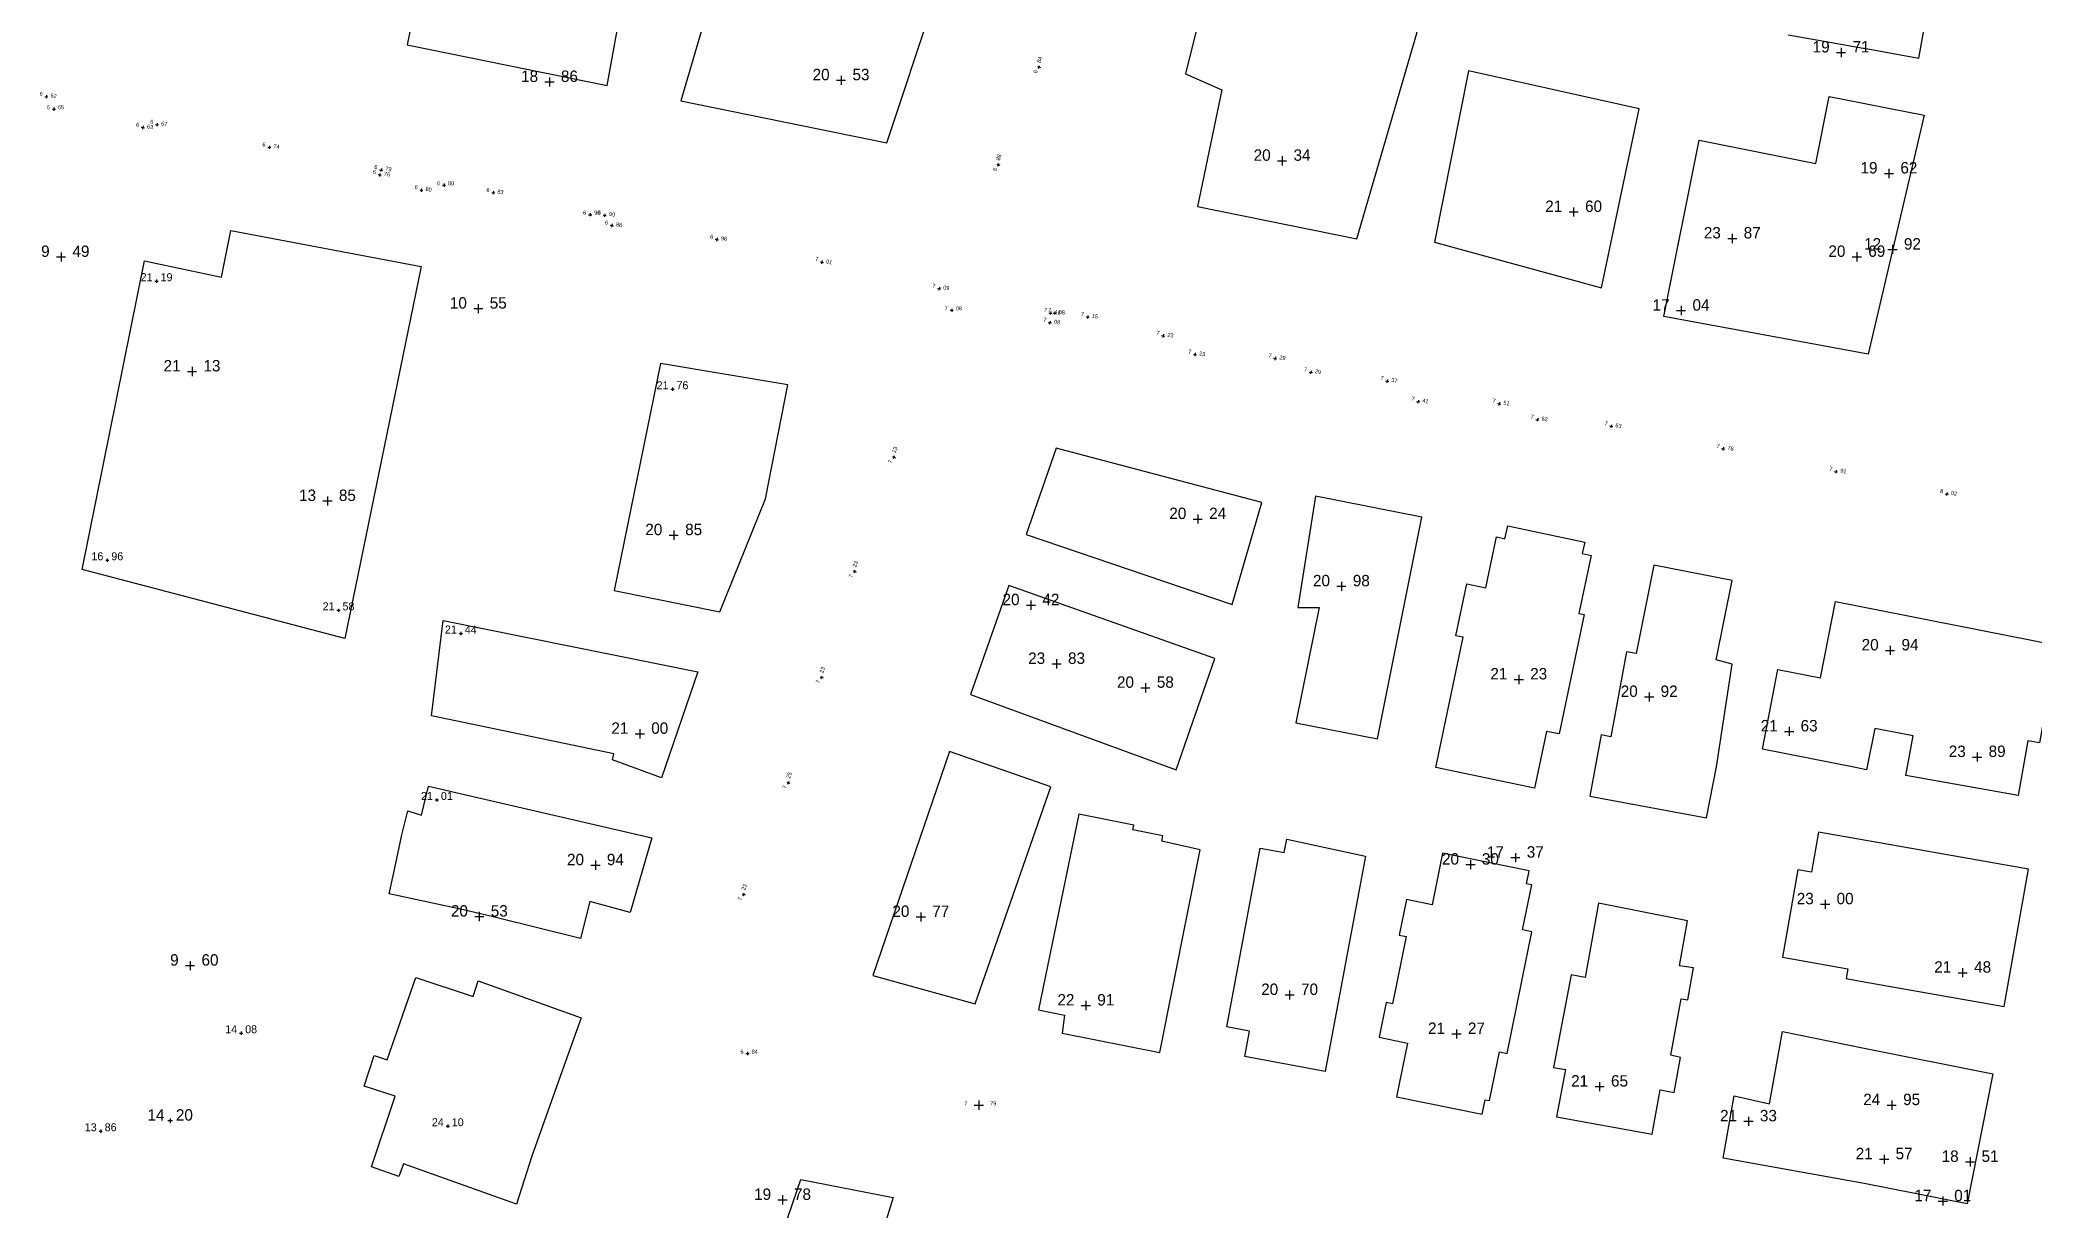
# Model space of a CAD drawing. Header units: inches. Extents: x 179019 to 255520, y 666000 to 809980.
# Drawn here: x 254858.8 to 255033.3, y 809100.2 to 809202.6 of the extents above; entities that cross this region are included whole.
import ezdxf
from ezdxf.enums import TextEntityAlignment as Align

# ---------------------------------------------------------------- set-up
doc = ezdxf.new("R2010")
doc.units = ezdxf.units.IN
doc.header["$MEASUREMENT"] = 0
for name, color, linetype in [('building levels', 6, 'Continuous'), ('orig buildings', 3, 'Continuous'), ('street levels', 5, 'Continuous')]:
    doc.layers.add(name, color=color, linetype=linetype)
doc.styles.add('hebtxt', font='hebtxt')

# ---------------------------------------------------------------- blocks, each defined once
blk = doc.blocks.new('1505')
for points in [[(-0.4, 0), (0.4, 0)], [(0, 0.4), (0, -0.4)]]:
    blk.add_lwpolyline(points)
at = {"style": 'hebtxt'}
blk.add_attdef('METER', text='', height=2, dxfattribs=at).set_placement((-1, 0), align=Align.RIGHT)
blk.add_attdef('CENTIMETER', (1, 0), '', height=2, dxfattribs=at)
blk = doc.blocks.new('1503')
for points in [[(-0.4, 0), (0.4, 0)], [(0, 0.4), (0, -0.4)]]:
    blk.add_lwpolyline(points)
at = {"style": 'hebtxt'}
blk.add_attdef('METER', text='', height=2, dxfattribs=at).set_placement((-1, 0), align=Align.RIGHT)
blk.add_attdef('CENTIMETER', (1, 0), '', height=2, dxfattribs=at)

msp = doc.modelspace()

# ---------------------------------------------------------------- linework, layer by layer
at = {"layer": 'orig buildings'}
for points, elevation in [([(254896.21, 809220.55), (254893.76, 809209.43), (254892.44, 809209.72), (254890.9, 809202.21), (254908.41, 809198.64), (254909.87, 809206.68), (254911.06, 809206.42), (254913.39, 809217)], 22.96), ([(254968.67, 809142.85), (254975.82, 809141.44), (254979.69, 809160.85), (254970.38, 809162.7), (254968.83, 809152.94), (254970.71, 809152.94)], 21.93), ([(254980.91, 809138.95), (254983.31, 809150.35), (254982.67, 809150.48), (254983.63, 809155.03), (254985.29, 809154.67), (254986.23, 809159.13), (254986.96, 809158.97), (254987.2, 809160.1), (254993.94, 809158.68), (254993.73, 809157.67), (254994.5, 809157.51), (254993.43, 809152.43), (254993.9, 809152.33), (254991.7, 809141.88), (254990.61, 809142.1), (254989.56, 809137.13), (254980.91, 809138.95)], 21.27), ([(254893.04, 809143.47), (254894.07, 809151.82), (254916.33, 809147.31), (254913.17, 809138.03), (254908.87, 809139.62), (254908.99, 809140.15)], 7.43), ([(254931.66, 809120.73), (254940.6, 809118.24), (254947.24, 809137.26), (254938.37, 809140.34)], 21.59), ([(254946.16, 809117.73), (254948.41, 809117.27), (254948.22, 809115.68), (254956.75, 809113.98), (254960.3, 809131.74), (254956.93, 809132.49), (254957.02, 809132.97), (254954.41, 809133.49), (254954.49, 809133.9), (254949.67, 809134.87), (254946.16, 809117.73)], 24.4), ([(254974.76, 809131.18), (254971.24, 809112.32), (254964.19, 809113.63), (254964.6, 809115.87), (254962.63, 809116.23), (254965.55, 809131.88), (254967.65, 809131.49), (254967.87, 809132.68), (254974.76, 809131.18)], 21.95), ([(255018.39, 809132.59), (255014.41, 809133.29), (255013.79, 809129.78), (255012.6, 809129.99), (255011.25, 809122.34), (255016.96, 809121.33), (255016.81, 809120.47), (255018.39, 809120.19), (255030.65, 809118.01), (255032.78, 809130.04)], 23.75), ([(254991.48, 809108.36), (254999.85, 809106.85), (255000.55, 809110.73), (255001.77, 809110.49), (255002.32, 809113.56), (255001.48, 809113.77), (255002.37, 809118.69), (255002.95, 809118.59), (255003.46, 809121.4), (255002.22, 809121.59), (255002.92, 809125.51), (254995.15, 809127.08), (254993.98, 809120.56), (254992.75, 809120.78), (254991.21, 809112.69), (254992.25, 809112.51), (254991.48, 809108.36)], 22.86), ([(254897.12, 809120.27), (254906.14, 809117.04), (254904.76, 809113.2), (254901.8, 809104.93), (254900.46, 809100.73), (254890.58, 809104.26), (254890.18, 809103.13), (254887.78, 809103.99), (254889.85, 809110.17), (254887.15, 809111.05), (254888.01, 809113.73), (254889.17, 809113.34), (254891.67, 809120.56), (254896.69, 809118.91), (254897.12, 809120.27)], 7.11), ([(255018.39, 809114.37), (255029.64, 809112.14), (255027.39, 809100.76), (255018.39, 809102.52), (255006.04, 809104.74), (255007.02, 809110.19), (255010.1, 809109.49), (255011.24, 809115.82)], 22.51)]:
    msp.add_lwpolyline(points, close=True, dxfattribs=dict(at, elevation=elevation))
for points in [[(254919.25, 809212.31), (254914.84, 809197.3), (254932.88, 809193.62), (254936.98, 809205.98), (254929.89, 809208.4), (254927.77, 809203.84), (254922.75, 809205.61), (254924.05, 809211.2)], [(254961.41, 809209.28), (254959.02, 809199.66), (254962.18, 809198.25), (254960.05, 809188.06), (254974.01, 809185.23), (254979.27, 809203.3)], [(254980.8, 809184.93), (254995.4, 809180.92), (254998.7, 809196.6), (254983.76, 809199.92)], [(255023.65, 809196.04), (255018.75, 809175.13), (255000.86, 809178.42), (255003.96, 809193.84), (255014.15, 809191.81), (255015.33, 809197.69)], [(254862.47, 809156.27), (254867.93, 809183.3), (254874.67, 809181.87), (254875.49, 809185.94), (254892.13, 809182.81), (254885.45, 809150.24)], [(254913.08, 809174.31), (254909.03, 809154.44), (254918.25, 809152.58), (254922.27, 809162.46), (254924.22, 809172.45)], [(254945.07, 809159.35), (254963.09, 809153.2), (254965.7, 809162.15), (254947.68, 809166.88)], [(254994.39, 809136.44), (255004.59, 809134.54), (255005.48, 809139), (255006.84, 809148), (255005.43, 809148.36), (255006.85, 809155.32), (254999.98, 809156.66), (254998.44, 809148.93), (254997.59, 809149.06), (254996.22, 809141.63), (254995.39, 809141.79), (254994.39, 809136.44)], [(254940.19, 809145.33), (254958.2, 809138.75), (254961.57, 809148.48), (254943.55, 809154.88)], [(255009.51, 809140.54), (255010.83, 809147.51), (255014.56, 809146.79), (255015.87, 809153.47), (255017.82, 809153.09), (255035.25, 809149.64), (255033.72, 809141.09), (255032.72, 809141.27), (255031.87, 809136.5), (255022.03, 809138.24), (255022.68, 809141.7), (255019.33, 809142.36), (255018.61, 809138.74), (255017.49, 809138.96), (255009.51, 809140.54)], [(254925.35, 809102.88), (254933.43, 809101.31), (254927.94, 809083.58), (254922.22, 809084.83), (254922.61, 809086.63), (254919.98, 809087.2), (254925.35, 809102.88)]]:
    msp.add_lwpolyline(points, close=True, dxfattribs=at)
msp.add_lwpolyline([(255011.75, 809203.08), (255015.22, 809202.46), (255018.31, 809201.92), (255018.39, 809201.9), (255018.39, 809201.9), (255023.18, 809201.04), (255024.08, 809206.04)], dxfattribs=at)
for points in [[(254912.3, 809132.78, 20.74), (254910.42, 809126.24, 20.95), (254906.88, 809127.2, 21.59), (254906.07, 809123.97, 21.52), (254898.42, 809125.87, 21.2), (254895.83, 809126.48, 21.1), (254889.33, 809127.89, 7.06), (254889.78, 809129.88, 20.78), (254890.45, 809133.04, 20.69), (254890.95, 809135.15, 7.06), (254892.17, 809134.76, 7.11), (254892.76, 809137.31, 7.11), (254912.3, 809132.78, 20.74)], [(254984.96, 809108.59, 20.42), (254985.22, 809109.86, 21.64), (254985.6, 809109.78, 22.06), (254986.47, 809114.04, 21.4), (254987.15, 809113.9, 21.17), (254989.32, 809124.57, 21.45), (254988.5, 809124.74, 21.47), (254989.3, 809128.67, 21.58), (254988.84, 809128.77, 21.7), (254989.07, 809129.9, 18.93), (254985.5, 809130.63, 19.19), (254981.51, 809131.44, 19.49), (254980.59, 809126.92, 22.21), (254978.34, 809127.38, 20.44), (254977.71, 809124.27, 20.38), (254978.33, 809124.15, 21.1), (254977.13, 809118.26, 21.22), (254976.57, 809118.38, 20.78), (254975.95, 809115.33, 20.52), (254978.43, 809114.82, 22.25), (254977.47, 809110.12, 20.42), (254984.96, 809108.59, 20.42)]]:
    msp.add_polyline3d(points, close=True, dxfattribs=at)

# ---------------------------------------------------------------- block references
at = {"layer": 'building levels'}
ref = msp.add_blockref('1505', (255016.37, 809201.53, 19.71), dxfattribs=at)
ref.add_attrib('METER', '19', dxfattribs={"layer": '0', "height": 1, "style": 'hebtxt'}).set_placement((255015.37, 809201.53, 19.71), align=Align.RIGHT)
ref.add_attrib('CENTIMETER', '71', (255017.37, 809201.53, 19.71), dxfattribs={"layer": '0', "height": 1, "style": 'hebtxt'})
ref = msp.add_blockref('1505', (254903.36, 809198.95, 18.86), dxfattribs=at)
ref.add_attrib('METER', '18', dxfattribs={"layer": '0', "height": 1, "style": 'hebtxt'}).set_placement((254902.36, 809198.95, 18.86), align=Align.RIGHT)
ref.add_attrib('CENTIMETER', '86', (254904.36, 809198.95, 18.86), dxfattribs={"layer": '0', "height": 1, "style": 'hebtxt'})
ref = msp.add_blockref('1505', (254928.87, 809199.1, 20.53), dxfattribs=at)
ref.add_attrib('METER', '20', dxfattribs={"layer": '0', "height": 1, "style": 'hebtxt'}).set_placement((254927.87, 809199.1, 20.53), align=Align.RIGHT)
ref.add_attrib('CENTIMETER', '53', (254929.87, 809199.1, 20.53), dxfattribs={"layer": '0', "height": 1, "style": 'hebtxt'})
ref = msp.add_blockref('1505', (254967.46, 809192.05, 20.34), dxfattribs=at)
ref.add_attrib('METER', '20', dxfattribs={"layer": '0', "height": 1, "style": 'hebtxt'}).set_placement((254966.46, 809192.05, 20.34), align=Align.RIGHT)
ref.add_attrib('CENTIMETER', '34', (254968.46, 809192.05, 20.34), dxfattribs={"layer": '0', "height": 1, "style": 'hebtxt'})
ref = msp.add_blockref('1505', (255020.56, 809190.94, 19.62), dxfattribs=at)
ref.add_attrib('METER', '19', dxfattribs={"layer": '0', "height": 1, "style": 'hebtxt'}).set_placement((255019.56, 809190.94, 19.62), align=Align.RIGHT)
ref.add_attrib('CENTIMETER', '62', (255021.56, 809190.94, 19.62), dxfattribs={"layer": '0', "height": 1, "style": 'hebtxt'})
ref = msp.add_blockref('1505', (254992.97, 809187.57, 21.6), dxfattribs=at)
ref.add_attrib('METER', '21', dxfattribs={"layer": '0', "height": 1, "style": 'hebtxt'}).set_placement((254991.97, 809187.57, 21.6), align=Align.RIGHT)
ref.add_attrib('CENTIMETER', '60', (254993.97, 809187.57, 21.6), dxfattribs={"layer": '0', "height": 1, "style": 'hebtxt'})
ref = msp.add_blockref('1505', (255006.85, 809185.25, 23.87), dxfattribs=at)
ref.add_attrib('METER', '23', dxfattribs={"layer": '0', "height": 1, "style": 'hebtxt'}).set_placement((255005.85, 809185.25, 23.87), align=Align.RIGHT)
ref.add_attrib('CENTIMETER', '87', (255007.85, 809185.25, 23.87), dxfattribs={"layer": '0', "height": 1, "style": 'hebtxt'})
ref = msp.add_blockref('1505', (255020.87, 809184.29, 12.92), dxfattribs=at)
ref.add_attrib('METER', '12', dxfattribs={"layer": '0', "height": 1, "style": 'hebtxt'}).set_placement((255019.87, 809184.28, 12.92), align=Align.RIGHT)
ref.add_attrib('CENTIMETER', '92', (255021.87, 809184.28, 12.92), dxfattribs={"layer": '0', "height": 1, "style": 'hebtxt'})
ref = msp.add_blockref('1505', (254860.62, 809183.63, 9.49), dxfattribs=at)
ref.add_attrib('METER', '9', dxfattribs={"layer": '0', "height": 1, "style": 'hebtxt'}).set_placement((254859.62, 809183.63, 9.49), align=Align.RIGHT)
ref.add_attrib('CENTIMETER', '49', (254861.62, 809183.63, 9.49), dxfattribs={"layer": '0', "height": 1, "style": 'hebtxt'})
ref = msp.add_blockref('1505', (255017.75, 809183.64, 20.69), dxfattribs=at)
ref.add_attrib('METER', '20', dxfattribs={"layer": '0', "height": 1, "style": 'hebtxt'}).set_placement((255016.75, 809183.64, 20.69), align=Align.RIGHT)
ref.add_attrib('CENTIMETER', '69', (255018.75, 809183.64, 20.69), dxfattribs={"layer": '0', "height": 1, "style": 'hebtxt'})
for p, xscale, yscale, zscale, values in [((254868.98, 809181.51), 0.35, 0.35, 0.35, {'METER': '21', 'CENTIMETER': '19'}), ((254914.12, 809172.05), 0.35, 0.35, 0.35, {'METER': '21', 'CENTIMETER': '76'}), ((254864.67, 809157.08), 0.35, 0.35, 0.35, {'METER': '16', 'CENTIMETER': '96'}), ((254884.9, 809152.7), 0.35, 0.35, 0.35, {'METER': '21', 'CENTIMETER': '58'}), ((254895.6, 809150.67), 0.35, 0.35, 0.35, {'METER': '21', 'CENTIMETER': '44'}), ((254893.51, 809136.1), 0.35, 0.35, 0.35, {'METER': '21', 'CENTIMETER': '01'}), ((254876.38, 809115.68), 0.35, 0.35, 0.35, {'METER': '14', 'CENTIMETER': '08'}), ((254870.17, 809108.03, 14.2), 0.5, 0.5, 0.5, {'METER': '14', 'CENTIMETER': '20'}), ((254894.46, 809107.54), 0.35, 0.35, 0.35, {'METER': '24', 'CENTIMETER': '10'}), ((254864.09, 809107.1), 0.35, 0.35, 0.35, {'METER': '13', 'CENTIMETER': '86'})]:
    msp.add_blockref('1505', p, dxfattribs=dict(at, xscale=xscale, yscale=yscale, zscale=zscale)).add_auto_attribs(values)
ref = msp.add_blockref('1505', (254897.13, 809179.11, 10.55), dxfattribs=at)
ref.add_attrib('METER', '10', dxfattribs={"layer": '0', "height": 1, "style": 'hebtxt'}).set_placement((254896.13, 809179.11, 10.55), align=Align.RIGHT)
ref.add_attrib('CENTIMETER', '55', (254898.13, 809179.11, 10.55), dxfattribs={"layer": '0', "height": 1, "style": 'hebtxt'})
ref = msp.add_blockref('1505', (255002.37, 809178.94, 17.04), dxfattribs=at)
ref.add_attrib('METER', '17', dxfattribs={"layer": '0', "height": 1, "style": 'hebtxt'}).set_placement((255001.37, 809178.93, 17.04), align=Align.RIGHT)
ref.add_attrib('CENTIMETER', '04', (255003.37, 809178.93, 17.04), dxfattribs={"layer": '0', "height": 1, "style": 'hebtxt'})
ref = msp.add_blockref('1505', (254872.08, 809173.61, 21.13), dxfattribs=at)
ref.add_attrib('METER', '21', dxfattribs={"layer": '0', "height": 1, "style": 'hebtxt'}).set_placement((254871.08, 809173.61, 21.13), align=Align.RIGHT)
ref.add_attrib('CENTIMETER', '13', (254873.08, 809173.61, 21.13), dxfattribs={"layer": '0', "height": 1, "style": 'hebtxt'})
ref = msp.add_blockref('1505', (254883.93, 809162.27, 13.85), dxfattribs=at)
ref.add_attrib('METER', '13', dxfattribs={"layer": '0', "height": 1, "style": 'hebtxt'}).set_placement((254882.93, 809162.27, 13.85), align=Align.RIGHT)
ref.add_attrib('CENTIMETER', '85', (254884.93, 809162.27, 13.85), dxfattribs={"layer": '0', "height": 1, "style": 'hebtxt'})
ref = msp.add_blockref('1505', (254960.08, 809160.69, 20.24), dxfattribs=at)
ref.add_attrib('METER', '20', dxfattribs={"layer": '0', "height": 1, "style": 'hebtxt'}).set_placement((254959.08, 809160.69, 20.24), align=Align.RIGHT)
ref.add_attrib('CENTIMETER', '24', (254961.08, 809160.69, 20.24), dxfattribs={"layer": '0', "height": 1, "style": 'hebtxt'})
ref = msp.add_blockref('1505', (254914.23, 809159.28, 20.85), dxfattribs=at)
ref.add_attrib('METER', '20', dxfattribs={"layer": '0', "height": 1, "style": 'hebtxt'}).set_placement((254913.23, 809159.28, 20.85), align=Align.RIGHT)
ref.add_attrib('CENTIMETER', '85', (254915.23, 809159.28, 20.85), dxfattribs={"layer": '0', "height": 1, "style": 'hebtxt'})
ref = msp.add_blockref('1505', (254972.65, 809154.8, 20.98), dxfattribs=at)
ref.add_attrib('METER', '20', dxfattribs={"layer": '0', "height": 1, "style": 'hebtxt'}).set_placement((254971.65, 809154.8, 20.98), align=Align.RIGHT)
ref.add_attrib('CENTIMETER', '98', (254973.65, 809154.8, 20.98), dxfattribs={"layer": '0', "height": 1, "style": 'hebtxt'})
ref = msp.add_blockref('1505', (254945.49, 809153.15, 20.42), dxfattribs=at)
ref.add_attrib('METER', '20', dxfattribs={"layer": '0', "height": 1, "style": 'hebtxt'}).set_placement((254944.49, 809153.15, 20.42), align=Align.RIGHT)
ref.add_attrib('CENTIMETER', '42', (254946.49, 809153.15, 20.42), dxfattribs={"layer": '0', "height": 1, "style": 'hebtxt'})
ref = msp.add_blockref('1505', (255020.66, 809149.19, 20.94), dxfattribs=at)
ref.add_attrib('METER', '20', dxfattribs={"layer": '0', "height": 1, "style": 'hebtxt'}).set_placement((255019.66, 809149.19, 20.94), align=Align.RIGHT)
ref.add_attrib('CENTIMETER', '94', (255021.66, 809149.19, 20.94), dxfattribs={"layer": '0', "height": 1, "style": 'hebtxt'})
ref = msp.add_blockref('1505', (254947.73, 809148.01, 23.83), dxfattribs=at)
ref.add_attrib('METER', '23', dxfattribs={"layer": '0', "height": 1, "style": 'hebtxt'}).set_placement((254946.73, 809148.01, 23.83), align=Align.RIGHT)
ref.add_attrib('CENTIMETER', '83', (254948.73, 809148.01, 23.83), dxfattribs={"layer": '0', "height": 1, "style": 'hebtxt'})
ref = msp.add_blockref('1505', (254955.5, 809145.92, 20.58), dxfattribs=at)
ref.add_attrib('METER', '20', dxfattribs={"layer": '0', "height": 1, "style": 'hebtxt'}).set_placement((254954.5, 809145.92, 20.58), align=Align.RIGHT)
ref.add_attrib('CENTIMETER', '58', (254956.5, 809145.92, 20.58), dxfattribs={"layer": '0', "height": 1, "style": 'hebtxt'})
ref = msp.add_blockref('1505', (254988.17, 809146.65, 21.23), dxfattribs=at)
ref.add_attrib('METER', '21', dxfattribs={"layer": '0', "height": 1, "style": 'hebtxt'}).set_placement((254987.17, 809146.65, 21.23), align=Align.RIGHT)
ref.add_attrib('CENTIMETER', '23', (254989.17, 809146.65, 21.23), dxfattribs={"layer": '0', "height": 1, "style": 'hebtxt'})
ref = msp.add_blockref('1505', (254999.58, 809145.12, 20.92), dxfattribs=at)
ref.add_attrib('METER', '20', dxfattribs={"layer": '0', "height": 1, "style": 'hebtxt'}).set_placement((254998.58, 809145.12, 20.92), align=Align.RIGHT)
ref.add_attrib('CENTIMETER', '92', (255000.58, 809145.12, 20.92), dxfattribs={"layer": '0', "height": 1, "style": 'hebtxt'})
ref = msp.add_blockref('1505', (255011.83, 809142.1, 21.63), dxfattribs=at)
ref.add_attrib('METER', '21', dxfattribs={"layer": '0', "height": 1, "style": 'hebtxt'}).set_placement((255010.83, 809142.1, 21.63), align=Align.RIGHT)
ref.add_attrib('CENTIMETER', '63', (255012.83, 809142.1, 21.63), dxfattribs={"layer": '0', "height": 1, "style": 'hebtxt'})
ref = msp.add_blockref('1505', (254911.26, 809141.89, 21), dxfattribs=at)
ref.add_attrib('METER', '21', dxfattribs={"layer": '0', "height": 1, "style": 'hebtxt'}).set_placement((254910.26, 809141.89, 21), align=Align.RIGHT)
ref.add_attrib('CENTIMETER', '00', (254912.26, 809141.89, 21), dxfattribs={"layer": '0', "height": 1, "style": 'hebtxt'})
ref = msp.add_blockref('1505', (255028.28, 809139.86, 23.89), dxfattribs=at)
ref.add_attrib('METER', '23', dxfattribs={"layer": '0', "height": 1, "style": 'hebtxt'}).set_placement((255027.28, 809139.86, 23.89), align=Align.RIGHT)
ref.add_attrib('CENTIMETER', '89', (255029.28, 809139.86, 23.89), dxfattribs={"layer": '0', "height": 1, "style": 'hebtxt'})
ref = msp.add_blockref('1505', (254907.38, 809130.39, 20.94), dxfattribs=at)
ref.add_attrib('METER', '20', dxfattribs={"layer": '0', "height": 1, "style": 'hebtxt'}).set_placement((254906.38, 809130.39, 20.94), align=Align.RIGHT)
ref.add_attrib('CENTIMETER', '94', (254908.38, 809130.39, 20.94), dxfattribs={"layer": '0', "height": 1, "style": 'hebtxt'})
ref = msp.add_blockref('1505', (254983.94, 809130.44, 20.3), dxfattribs=at)
ref.add_attrib('METER', '20', dxfattribs={"layer": '0', "height": 1, "style": 'hebtxt'}).set_placement((254982.94, 809130.44, 20.3), align=Align.RIGHT)
ref.add_attrib('CENTIMETER', '30', (254984.94, 809130.44, 20.3), dxfattribs={"layer": '0', "height": 1, "style": 'hebtxt'})
ref = msp.add_blockref('1505', (254987.87, 809131.05, 17.37), dxfattribs=at)
ref.add_attrib('METER', '17', dxfattribs={"layer": '0', "height": 1, "style": 'hebtxt'}).set_placement((254986.87, 809131.05, 17.37), align=Align.RIGHT)
ref.add_attrib('CENTIMETER', '37', (254988.87, 809131.05, 17.37), dxfattribs={"layer": '0', "height": 1, "style": 'hebtxt'})
ref = msp.add_blockref('1505', (255014.98, 809126.97, 23), dxfattribs=at)
ref.add_attrib('METER', '23', dxfattribs={"layer": '0', "height": 1, "style": 'hebtxt'}).set_placement((255013.98, 809126.97, 23), align=Align.RIGHT)
ref.add_attrib('CENTIMETER', '00', (255015.98, 809126.97, 23), dxfattribs={"layer": '0', "height": 1, "style": 'hebtxt'})
ref = msp.add_blockref('1505', (254897.22, 809125.9, 20.53), dxfattribs=at)
ref.add_attrib('METER', '20', dxfattribs={"layer": '0', "height": 1, "style": 'hebtxt'}).set_placement((254896.22, 809125.89, 20.53), align=Align.RIGHT)
ref.add_attrib('CENTIMETER', '53', (254898.22, 809125.89, 20.53), dxfattribs={"layer": '0', "height": 1, "style": 'hebtxt'})
ref = msp.add_blockref('1505', (254935.85, 809125.86, 20.77), dxfattribs=at)
ref.add_attrib('METER', '20', dxfattribs={"layer": '0', "height": 1, "style": 'hebtxt'}).set_placement((254934.85, 809125.86, 20.77), align=Align.RIGHT)
ref.add_attrib('CENTIMETER', '77', (254936.85, 809125.86, 20.77), dxfattribs={"layer": '0', "height": 1, "style": 'hebtxt'})
ref = msp.add_blockref('1505', (254871.91, 809121.6, 9.6), dxfattribs=at)
ref.add_attrib('METER', '9', dxfattribs={"layer": '0', "height": 1, "style": 'hebtxt'}).set_placement((254870.91, 809121.6, 9.6), align=Align.RIGHT)
ref.add_attrib('CENTIMETER', '60', (254872.91, 809121.6, 9.6), dxfattribs={"layer": '0', "height": 1, "style": 'hebtxt'})
ref = msp.add_blockref('1505', (255027.01, 809120.98, 21.48), dxfattribs=at)
ref.add_attrib('METER', '21', dxfattribs={"layer": '0', "height": 1, "style": 'hebtxt'}).set_placement((255026.01, 809120.98, 21.48), align=Align.RIGHT)
ref.add_attrib('CENTIMETER', '48', (255028.01, 809120.98, 21.48), dxfattribs={"layer": '0', "height": 1, "style": 'hebtxt'})
ref = msp.add_blockref('1505', (254950.29, 809118.11, 22.91), dxfattribs=at)
ref.add_attrib('METER', '22', dxfattribs={"layer": '0', "height": 1, "style": 'hebtxt'}).set_placement((254949.29, 809118.11, 22.91), align=Align.RIGHT)
ref.add_attrib('CENTIMETER', '91', (254951.29, 809118.11, 22.91), dxfattribs={"layer": '0', "height": 1, "style": 'hebtxt'})
ref = msp.add_blockref('1505', (254968.12, 809119.03, 20.7), dxfattribs=at)
ref.add_attrib('METER', '20', dxfattribs={"layer": '0', "height": 1, "style": 'hebtxt'}).set_placement((254967.12, 809119.03, 20.7), align=Align.RIGHT)
ref.add_attrib('CENTIMETER', '70', (254969.12, 809119.03, 20.7), dxfattribs={"layer": '0', "height": 1, "style": 'hebtxt'})
ref = msp.add_blockref('1505', (254982.72, 809115.62, 21.27), dxfattribs=at)
ref.add_attrib('METER', '21', dxfattribs={"layer": '0', "height": 1, "style": 'hebtxt'}).set_placement((254981.72, 809115.62, 21.27), align=Align.RIGHT)
ref.add_attrib('CENTIMETER', '27', (254983.72, 809115.62, 21.27), dxfattribs={"layer": '0', "height": 1, "style": 'hebtxt'})
ref = msp.add_blockref('1505', (254995.24, 809111.01, 21.65), dxfattribs=at)
ref.add_attrib('METER', '21', dxfattribs={"layer": '0', "height": 1, "style": 'hebtxt'}).set_placement((254994.24, 809111.01, 21.65), align=Align.RIGHT)
ref.add_attrib('CENTIMETER', '65', (254996.24, 809111.01, 21.65), dxfattribs={"layer": '0', "height": 1, "style": 'hebtxt'})
ref = msp.add_blockref('1505', (255020.8, 809109.39, 24.95), dxfattribs=at)
ref.add_attrib('METER', '24', dxfattribs={"layer": '0', "height": 1, "style": 'hebtxt'}).set_placement((255019.8, 809109.39, 24.95), align=Align.RIGHT)
ref.add_attrib('CENTIMETER', '95', (255021.8, 809109.39, 24.95), dxfattribs={"layer": '0', "height": 1, "style": 'hebtxt'})
ref = msp.add_blockref('1505', (255008.27, 809107.97, 21.33), dxfattribs=at)
ref.add_attrib('METER', '21', dxfattribs={"layer": '0', "height": 1, "style": 'hebtxt'}).set_placement((255007.27, 809107.97, 21.33), align=Align.RIGHT)
ref.add_attrib('CENTIMETER', '33', (255009.27, 809107.97, 21.33), dxfattribs={"layer": '0', "height": 1, "style": 'hebtxt'})
ref = msp.add_blockref('1505', (255020.14, 809104.65, 21.57), dxfattribs=at)
ref.add_attrib('METER', '21', dxfattribs={"layer": '0', "height": 1, "style": 'hebtxt'}).set_placement((255019.14, 809104.65, 21.57), align=Align.RIGHT)
ref.add_attrib('CENTIMETER', '57', (255021.14, 809104.65, 21.57), dxfattribs={"layer": '0', "height": 1, "style": 'hebtxt'})
ref = msp.add_blockref('1505', (255027.66, 809104.42, 18.51), dxfattribs=at)
ref.add_attrib('METER', '18', dxfattribs={"layer": '0', "height": 1, "style": 'hebtxt'}).set_placement((255026.66, 809104.42, 18.51), align=Align.RIGHT)
ref.add_attrib('CENTIMETER', '51', (255028.66, 809104.42, 18.51), dxfattribs={"layer": '0', "height": 1, "style": 'hebtxt'})
ref = msp.add_blockref('1505', (254923.75, 809101.1, 19.78), dxfattribs=at)
ref.add_attrib('METER', '19', dxfattribs={"layer": '0', "height": 1, "style": 'hebtxt'}).set_placement((254922.75, 809101.09, 19.78), align=Align.RIGHT)
ref.add_attrib('CENTIMETER', '78', (254924.75, 809101.09, 19.78), dxfattribs={"layer": '0', "height": 1, "style": 'hebtxt'})
ref = msp.add_blockref('1505', (255025.27, 809100.99, 17.01), dxfattribs=at)
ref.add_attrib('METER', '17', dxfattribs={"layer": '0', "height": 1, "style": 'hebtxt'}).set_placement((255024.27, 809100.98, 17.01), align=Align.RIGHT)
ref.add_attrib('CENTIMETER', '01', (255026.27, 809100.98, 17.01), dxfattribs={"layer": '0', "height": 1, "style": 'hebtxt'})
at = {"layer": 'street levels'}
ref = msp.add_blockref('1503', (254946.2, 809200.26, 19.44), dxfattribs=dict(at, xscale=0.35, yscale=0.35, zscale=0.35, rotation=71.0568979420765))
ref.add_attrib('METER', '6', dxfattribs={"layer": '0', "height": 0.35, "rotation": 71.0569, "style": 'hebtxt'}).set_placement((254946.09, 809199.93, 19.44), align=Align.RIGHT)
ref.add_attrib('CENTIMETER', '84', (254946.32, 809200.59, 19.44), dxfattribs={"layer": '0', "height": 0.35, "rotation": 71.0569, "style": 'hebtxt'})
ref = msp.add_blockref('1503', (254859.34, 809197.66), dxfattribs=dict(at, xscale=0.35, yscale=0.35, zscale=0.35, rotation=351.1120995555751))
ref.add_attrib('METER', '6', dxfattribs={"layer": '0', "height": 0.35, "rotation": 351.1121, "style": 'hebtxt'}).set_placement((254858.99, 809197.72), align=Align.RIGHT)
ref.add_attrib('CENTIMETER', '62', (254859.68, 809197.61), dxfattribs={"layer": '0', "height": 0.35, "rotation": 351.1121, "style": 'hebtxt'})
ref = msp.add_blockref('1503', (254860, 809196.56), dxfattribs=dict(at, xscale=0.35, yscale=0.35, zscale=0.35))
ref.add_attrib('METER', '6', dxfattribs={"layer": '0', "height": 0.35, "style": 'hebtxt'}).set_placement((254859.65, 809196.56), align=Align.RIGHT)
ref.add_attrib('CENTIMETER', '65', (254860.35, 809196.56), dxfattribs={"layer": '0', "height": 0.35, "style": 'hebtxt'})
ref = msp.add_blockref('1503', (254867.78, 809194.96, 6.64), dxfattribs=dict(at, xscale=0.35, yscale=0.35, zscale=0.35, rotation=349.9999999999997))
ref.add_attrib('METER', '6', dxfattribs={"layer": '0', "height": 0.35, "rotation": 350, "style": 'hebtxt'}).set_placement((254867.43, 809195.02, 6.64), align=Align.RIGHT)
ref.add_attrib('CENTIMETER', '63', (254868.12, 809194.9, 6.64), dxfattribs={"layer": '0', "height": 0.35, "rotation": 350, "style": 'hebtxt'})
ref = msp.add_blockref('1503', (254869.01, 809195.21), dxfattribs=dict(at, xscale=0.35, yscale=0.35, zscale=0.35, rotation=351.1120995555751))
ref.add_attrib('METER', '6', dxfattribs={"layer": '0', "height": 0.35, "rotation": 351.1121, "style": 'hebtxt'}).set_placement((254868.67, 809195.27), align=Align.RIGHT)
ref.add_attrib('CENTIMETER', '67', (254869.36, 809195.16), dxfattribs={"layer": '0', "height": 0.35, "rotation": 351.1121, "style": 'hebtxt'})
ref = msp.add_blockref('1503', (254878.84, 809193.22), dxfattribs=dict(at, xscale=0.35, yscale=0.35, zscale=0.35, rotation=351.1120995555751))
ref.add_attrib('METER', '6', dxfattribs={"layer": '0', "height": 0.35, "rotation": 351.1121, "style": 'hebtxt'}).set_placement((254878.49, 809193.28), align=Align.RIGHT)
ref.add_attrib('CENTIMETER', '74', (254879.18, 809193.17), dxfattribs={"layer": '0', "height": 0.35, "rotation": 351.1121, "style": 'hebtxt'})
ref = msp.add_blockref('1503', (254942.64, 809191.71, 6.89), dxfattribs=dict(at, xscale=0.35, yscale=0.35, zscale=0.35, rotation=71.9876771208468))
ref.add_attrib('METER', '6', dxfattribs={"layer": '0', "height": 0.35, "rotation": 71.9877, "style": 'hebtxt'}).set_placement((254942.54, 809191.38, 6.89), align=Align.RIGHT)
ref.add_attrib('CENTIMETER', '88', (254942.75, 809192.04, 6.89), dxfattribs={"layer": '0', "height": 0.35, "rotation": 71.9877, "style": 'hebtxt'})
ref = msp.add_blockref('1503', (254888.5, 809190.81, 6.77), dxfattribs=dict(at, xscale=0.35, yscale=0.35, zscale=0.35, rotation=349.9999999999997))
ref.add_attrib('METER', '6', dxfattribs={"layer": '0', "height": 0.35, "rotation": 350, "style": 'hebtxt'}).set_placement((254888.15, 809190.87, 6.77), align=Align.RIGHT)
ref.add_attrib('CENTIMETER', '76', (254888.84, 809190.75, 6.77), dxfattribs={"layer": '0', "height": 0.35, "rotation": 350, "style": 'hebtxt'})
ref = msp.add_blockref('1503', (254888.63, 809191.25), dxfattribs=dict(at, xscale=0.35, yscale=0.35, zscale=0.35, rotation=351.1120995555751))
ref.add_attrib('METER', '6', dxfattribs={"layer": '0', "height": 0.35, "rotation": 351.1121, "style": 'hebtxt'}).set_placement((254888.28, 809191.3), align=Align.RIGHT)
ref.add_attrib('CENTIMETER', '79', (254888.98, 809191.2), dxfattribs={"layer": '0', "height": 0.35, "rotation": 351.1121, "style": 'hebtxt'})
ref = msp.add_blockref('1503', (254894.13, 809189.92), dxfattribs=dict(at, xscale=0.35, yscale=0.35, zscale=0.35))
ref.add_attrib('METER', '6', dxfattribs={"layer": '0', "height": 0.35, "style": 'hebtxt'}).set_placement((254893.78, 809189.91), align=Align.RIGHT)
ref.add_attrib('CENTIMETER', '80', (254894.48, 809189.91), dxfattribs={"layer": '0', "height": 0.35, "style": 'hebtxt'})
ref = msp.add_blockref('1503', (254892.15, 809189.48), dxfattribs=dict(at, xscale=0.35, yscale=0.35, zscale=0.35, rotation=350.0000000000001))
ref.add_attrib('METER', '6', dxfattribs={"layer": '0', "height": 0.35, "rotation": 350, "style": 'hebtxt'}).set_placement((254891.8, 809189.54), align=Align.RIGHT)
ref.add_attrib('CENTIMETER', '80', (254892.49, 809189.42), dxfattribs={"layer": '0', "height": 0.35, "rotation": 350, "style": 'hebtxt'})
ref = msp.add_blockref('1503', (254898.44, 809189.26), dxfattribs=dict(at, xscale=0.35, yscale=0.35, zscale=0.35, rotation=351.1120995555751))
ref.add_attrib('METER', '6', dxfattribs={"layer": '0', "height": 0.35, "rotation": 351.1121, "style": 'hebtxt'}).set_placement((254898.09, 809189.31), align=Align.RIGHT)
ref.add_attrib('CENTIMETER', '83', (254898.78, 809189.2), dxfattribs={"layer": '0', "height": 0.35, "rotation": 351.1121, "style": 'hebtxt'})
ref = msp.add_blockref('1503', (254906.92, 809187.33), dxfattribs=dict(at, xscale=0.35, yscale=0.35, zscale=0.35))
ref.add_attrib('METER', '6', dxfattribs={"layer": '0', "height": 0.35, "style": 'hebtxt'}).set_placement((254906.57, 809187.33), align=Align.RIGHT)
ref.add_attrib('CENTIMETER', '90', (254907.27, 809187.33), dxfattribs={"layer": '0', "height": 0.35, "style": 'hebtxt'})
ref = msp.add_blockref('1503', (254908.19, 809187.28), dxfattribs=dict(at, xscale=0.35, yscale=0.35, zscale=0.35, rotation=351.1120995555751))
ref.add_attrib('METER', '6', dxfattribs={"layer": '0', "height": 0.35, "rotation": 351.1121, "style": 'hebtxt'}).set_placement((254907.85, 809187.33), align=Align.RIGHT)
ref.add_attrib('CENTIMETER', '90', (254908.54, 809187.23), dxfattribs={"layer": '0', "height": 0.35, "rotation": 351.1121, "style": 'hebtxt'})
ref = msp.add_blockref('1503', (254908.81, 809186.39, 6.89), dxfattribs=dict(at, xscale=0.35, yscale=0.35, zscale=0.35, rotation=349.9999999999997))
ref.add_attrib('METER', '6', dxfattribs={"layer": '0', "height": 0.35, "rotation": 350, "style": 'hebtxt'}).set_placement((254908.46, 809186.45, 6.89), align=Align.RIGHT)
ref.add_attrib('CENTIMETER', '88', (254909.15, 809186.33, 6.89), dxfattribs={"layer": '0', "height": 0.35, "rotation": 350, "style": 'hebtxt'})
ref = msp.add_blockref('1503', (254918, 809185.16), dxfattribs=dict(at, xscale=0.35, yscale=0.35, zscale=0.35, rotation=351.1120995555751))
ref.add_attrib('METER', '6', dxfattribs={"layer": '0', "height": 0.35, "rotation": 351.1121, "style": 'hebtxt'}).set_placement((254917.66, 809185.22), align=Align.RIGHT)
ref.add_attrib('CENTIMETER', '96', (254918.35, 809185.11), dxfattribs={"layer": '0', "height": 0.35, "rotation": 351.1121, "style": 'hebtxt'})
ref = msp.add_blockref('1503', (254927.19, 809183.17), dxfattribs=dict(at, xscale=0.3499999999999999, yscale=0.3499999999999999, zscale=0.3499999999999999, rotation=347.0754024482978))
ref.add_attrib('METER', '7', dxfattribs={"layer": '0', "height": 0.35, "rotation": 347.0754, "style": 'hebtxt'}).set_placement((254926.85, 809183.25), align=Align.RIGHT)
ref.add_attrib('CENTIMETER', '01', (254927.53, 809183.09), dxfattribs={"layer": '0', "height": 0.35, "rotation": 347.0754, "style": 'hebtxt'})
ref = msp.add_blockref('1503', (254937.45, 809180.86), dxfattribs=dict(at, xscale=0.35, yscale=0.35, zscale=0.35, rotation=351.1120995555751))
ref.add_attrib('METER', '7', dxfattribs={"layer": '0', "height": 0.35, "rotation": 351.1121, "style": 'hebtxt'}).set_placement((254937.1, 809180.91), align=Align.RIGHT)
ref.add_attrib('CENTIMETER', '09', (254937.79, 809180.8), dxfattribs={"layer": '0', "height": 0.35, "rotation": 351.1121, "style": 'hebtxt'})
ref = msp.add_blockref('1503', (254938.55, 809178.96), dxfattribs=dict(at, xscale=0.35, yscale=0.35, zscale=0.35))
ref.add_attrib('METER', '7', dxfattribs={"layer": '0', "height": 0.35, "style": 'hebtxt'}).set_placement((254938.2, 809178.96), align=Align.RIGHT)
ref.add_attrib('CENTIMETER', '08', (254938.9, 809178.96), dxfattribs={"layer": '0', "height": 0.35, "style": 'hebtxt'})
ref = msp.add_blockref('1503', (254947.14, 809177.88, -0.42), dxfattribs=dict(at, xscale=0.35, yscale=0.35, zscale=0.35, rotation=349.0000000000002))
ref.add_attrib('METER', '7', dxfattribs={"layer": '0', "height": 0.35, "rotation": 349, "style": 'hebtxt'}).set_placement((254946.8, 809177.94, -0.42), align=Align.RIGHT)
ref.add_attrib('CENTIMETER', '08', (254947.48, 809177.81, -0.42), dxfattribs={"layer": '0', "height": 0.35, "rotation": 349, "style": 'hebtxt'})
ref = msp.add_blockref('1503', (254947.2, 809178.72), dxfattribs=dict(at, xscale=0.35, yscale=0.35, zscale=0.35, rotation=349.5615013942057))
ref.add_attrib('METER', '7', dxfattribs={"layer": '0', "height": 0.35, "rotation": 349.5615, "style": 'hebtxt'}).set_placement((254946.85, 809178.78), align=Align.RIGHT)
ref.add_attrib('CENTIMETER', '16', (254947.54, 809178.65), dxfattribs={"layer": '0', "height": 0.35, "rotation": 349.5615, "style": 'hebtxt'})
ref = msp.add_blockref('1503', (254947.56, 809178.73, 7.09), dxfattribs=dict(at, xscale=0.35, yscale=0.35, zscale=0.35, rotation=349.9999999999997))
ref.add_attrib('METER', '7', dxfattribs={"layer": '0', "height": 0.35, "rotation": 350, "style": 'hebtxt'}).set_placement((254947.22, 809178.79, 7.09), align=Align.RIGHT)
ref.add_attrib('CENTIMETER', '08', (254947.9, 809178.67, 7.09), dxfattribs={"layer": '0', "height": 0.35, "rotation": 350, "style": 'hebtxt'})
ref = msp.add_blockref('1503', (254950.45, 809178.38), dxfattribs=dict(at, xscale=0.35, yscale=0.35, zscale=0.35, rotation=350.0000000000001))
ref.add_attrib('METER', '7', dxfattribs={"layer": '0', "height": 0.35, "rotation": 350, "style": 'hebtxt'}).set_placement((254950.1, 809178.44), align=Align.RIGHT)
ref.add_attrib('CENTIMETER', '15', (254950.79, 809178.32), dxfattribs={"layer": '0', "height": 0.35, "rotation": 350, "style": 'hebtxt'})
ref = msp.add_blockref('1503', (254957.05, 809176.73), dxfattribs=dict(at, xscale=0.35, yscale=0.35, zscale=0.35, rotation=349.5615013942057))
ref.add_attrib('METER', '7', dxfattribs={"layer": '0', "height": 0.35, "rotation": 349.5615, "style": 'hebtxt'}).set_placement((254956.71, 809176.79), align=Align.RIGHT)
ref.add_attrib('CENTIMETER', '23', (254957.4, 809176.66), dxfattribs={"layer": '0', "height": 0.35, "rotation": 349.5615, "style": 'hebtxt'})
ref = msp.add_blockref('1503', (254959.84, 809175.09), dxfattribs=dict(at, xscale=0.35, yscale=0.35, zscale=0.35, rotation=350.0000000000001))
ref.add_attrib('METER', '7', dxfattribs={"layer": '0', "height": 0.35, "rotation": 350, "style": 'hebtxt'}).set_placement((254959.49, 809175.15), align=Align.RIGHT)
ref.add_attrib('CENTIMETER', '23', (254960.18, 809175.03), dxfattribs={"layer": '0', "height": 0.35, "rotation": 350, "style": 'hebtxt'})
ref = msp.add_blockref('1503', (254966.85, 809174.74), dxfattribs=dict(at, xscale=0.35, yscale=0.35, zscale=0.35, rotation=349.5615013942057))
ref.add_attrib('METER', '7', dxfattribs={"layer": '0', "height": 0.35, "rotation": 349.5615, "style": 'hebtxt'}).set_placement((254966.51, 809174.8), align=Align.RIGHT)
ref.add_attrib('CENTIMETER', '29', (254967.2, 809174.68), dxfattribs={"layer": '0', "height": 0.35, "rotation": 349.5615, "style": 'hebtxt'})
ref = msp.add_blockref('1503', (254969.97, 809173.53), dxfattribs=dict(at, xscale=0.35, yscale=0.35, zscale=0.35, rotation=350.0000000000001))
ref.add_attrib('METER', '7', dxfattribs={"layer": '0', "height": 0.35, "rotation": 350, "style": 'hebtxt'}).set_placement((254969.62, 809173.59), align=Align.RIGHT)
ref.add_attrib('CENTIMETER', '29', (254970.31, 809173.47), dxfattribs={"layer": '0', "height": 0.35, "rotation": 350, "style": 'hebtxt'})
ref = msp.add_blockref('1503', (254976.65, 809172.76), dxfattribs=dict(at, xscale=0.35, yscale=0.35, zscale=0.35, rotation=349.5615013942057))
ref.add_attrib('METER', '7', dxfattribs={"layer": '0', "height": 0.35, "rotation": 349.5615, "style": 'hebtxt'}).set_placement((254976.31, 809172.83), align=Align.RIGHT)
ref.add_attrib('CENTIMETER', '37', (254977, 809172.7), dxfattribs={"layer": '0', "height": 0.35, "rotation": 349.5615, "style": 'hebtxt'})
ref = msp.add_blockref('1503', (254979.37, 809170.96), dxfattribs=dict(at, xscale=0.35, yscale=0.35, zscale=0.35, rotation=350.0000000000001))
ref.add_attrib('METER', '7', dxfattribs={"layer": '0', "height": 0.35, "rotation": 350, "style": 'hebtxt'}).set_placement((254979.02, 809171.02), align=Align.RIGHT)
ref.add_attrib('CENTIMETER', '41', (254979.71, 809170.9), dxfattribs={"layer": '0', "height": 0.35, "rotation": 350, "style": 'hebtxt'})
ref = msp.add_blockref('1503', (254986.46, 809170.78), dxfattribs=dict(at, xscale=0.35, yscale=0.35, zscale=0.35, rotation=349.5615013942057))
ref.add_attrib('METER', '7', dxfattribs={"layer": '0', "height": 0.35, "rotation": 349.5615, "style": 'hebtxt'}).set_placement((254986.11, 809170.85), align=Align.RIGHT)
ref.add_attrib('CENTIMETER', '51', (254986.8, 809170.72), dxfattribs={"layer": '0', "height": 0.35, "rotation": 349.5615, "style": 'hebtxt'})
ref = msp.add_blockref('1503', (254989.8, 809169.39), dxfattribs=dict(at, xscale=0.35, yscale=0.35, zscale=0.35, rotation=350.0000000000001))
ref.add_attrib('METER', '7', dxfattribs={"layer": '0', "height": 0.35, "rotation": 350, "style": 'hebtxt'}).set_placement((254989.45, 809169.45), align=Align.RIGHT)
ref.add_attrib('CENTIMETER', '62', (254990.14, 809169.33), dxfattribs={"layer": '0', "height": 0.35, "rotation": 350, "style": 'hebtxt'})
ref = msp.add_blockref('1503', (254996.26, 809168.81), dxfattribs=dict(at, xscale=0.35, yscale=0.35, zscale=0.35, rotation=349.5615013942057))
ref.add_attrib('METER', '7', dxfattribs={"layer": '0', "height": 0.35, "rotation": 349.5615, "style": 'hebtxt'}).set_placement((254995.92, 809168.87), align=Align.RIGHT)
ref.add_attrib('CENTIMETER', '63', (254996.6, 809168.74), dxfattribs={"layer": '0', "height": 0.35, "rotation": 349.5615, "style": 'hebtxt'})
ref = msp.add_blockref('1503', (254933.51, 809166.11), dxfattribs=dict(at, xscale=0.35, yscale=0.35, zscale=0.35, rotation=70))
ref.add_attrib('METER', '7', dxfattribs={"layer": '0', "height": 0.35, "rotation": 70, "style": 'hebtxt'}).set_placement((254933.39, 809165.78), align=Align.RIGHT)
ref.add_attrib('CENTIMETER', '13', (254933.63, 809166.44), dxfattribs={"layer": '0', "height": 0.35, "rotation": 70, "style": 'hebtxt'})
ref = msp.add_blockref('1503', (255006.06, 809166.83), dxfattribs=dict(at, xscale=0.35, yscale=0.35, zscale=0.35, rotation=349.5615013942057))
ref.add_attrib('METER', '7', dxfattribs={"layer": '0', "height": 0.35, "rotation": 349.5615, "style": 'hebtxt'}).set_placement((255005.72, 809166.89), align=Align.RIGHT)
ref.add_attrib('CENTIMETER', '78', (255006.41, 809166.76), dxfattribs={"layer": '0', "height": 0.35, "rotation": 349.5615, "style": 'hebtxt'})
ref = msp.add_blockref('1503', (255015.93, 809164.84), dxfattribs=dict(at, xscale=0.35, yscale=0.35, zscale=0.35, rotation=349.5615013942057))
ref.add_attrib('METER', '7', dxfattribs={"layer": '0', "height": 0.35, "rotation": 349.5615, "style": 'hebtxt'}).set_placement((255015.59, 809164.9), align=Align.RIGHT)
ref.add_attrib('CENTIMETER', '91', (255016.28, 809164.77), dxfattribs={"layer": '0', "height": 0.35, "rotation": 349.5615, "style": 'hebtxt'})
ref = msp.add_blockref('1503', (255025.62, 809162.88), dxfattribs=dict(at, xscale=0.35, yscale=0.35, zscale=0.35, rotation=349.5615013942057))
ref.add_attrib('METER', '8', dxfattribs={"layer": '0', "height": 0.35, "rotation": 349.5615, "style": 'hebtxt'}).set_placement((255025.28, 809162.94), align=Align.RIGHT)
ref.add_attrib('CENTIMETER', '02', (255025.96, 809162.82), dxfattribs={"layer": '0', "height": 0.35, "rotation": 349.5615, "style": 'hebtxt'})
ref = msp.add_blockref('1503', (254930.07, 809156.1), dxfattribs=dict(at, xscale=0.35, yscale=0.35, zscale=0.35, rotation=70))
ref.add_attrib('METER', '7', dxfattribs={"layer": '0', "height": 0.35, "rotation": 70, "style": 'hebtxt'}).set_placement((254929.95, 809155.78), align=Align.RIGHT)
ref.add_attrib('CENTIMETER', '23', (254930.19, 809156.43), dxfattribs={"layer": '0', "height": 0.35, "rotation": 70, "style": 'hebtxt'})
ref = msp.add_blockref('1503', (254927.18, 809146.84), dxfattribs=dict(at, xscale=0.35, yscale=0.35, zscale=0.35, rotation=70))
ref.add_attrib('METER', '7', dxfattribs={"layer": '0', "height": 0.35, "rotation": 70, "style": 'hebtxt'}).set_placement((254927.06, 809146.52), align=Align.RIGHT)
ref.add_attrib('CENTIMETER', '23', (254927.3, 809147.17), dxfattribs={"layer": '0', "height": 0.35, "rotation": 70, "style": 'hebtxt'})
ref = msp.add_blockref('1503', (254924.27, 809137.62), dxfattribs=dict(at, xscale=0.35, yscale=0.35, zscale=0.35, rotation=70))
ref.add_attrib('METER', '7', dxfattribs={"layer": '0', "height": 0.35, "rotation": 70, "style": 'hebtxt'}).set_placement((254924.15, 809137.3), align=Align.RIGHT)
ref.add_attrib('CENTIMETER', '25', (254924.39, 809137.95), dxfattribs={"layer": '0', "height": 0.35, "rotation": 70, "style": 'hebtxt'})
ref = msp.add_blockref('1503', (254920.35, 809127.83), dxfattribs=dict(at, xscale=0.35, yscale=0.35, zscale=0.35, rotation=70))
ref.add_attrib('METER', '7', dxfattribs={"layer": '0', "height": 0.35, "rotation": 70, "style": 'hebtxt'}).set_placement((254920.23, 809127.51), align=Align.RIGHT)
ref.add_attrib('CENTIMETER', '23', (254920.47, 809128.16), dxfattribs={"layer": '0', "height": 0.35, "rotation": 70, "style": 'hebtxt'})
ref = msp.add_blockref('1503', (254920.69, 809113.9, 6.84), dxfattribs=dict(at, xscale=0.35, yscale=0.35, zscale=0.35))
ref.add_attrib('METER', '6', dxfattribs={"layer": '0', "height": 0.35, "style": 'hebtxt'}).set_placement((254920.34, 809113.9, 6.84), align=Align.RIGHT)
ref.add_attrib('CENTIMETER', '84', (254921.04, 809113.9, 6.84), dxfattribs={"layer": '0', "height": 0.35, "style": 'hebtxt'})
ref = msp.add_blockref('1503', (254940.92, 809109.38, 7.79), dxfattribs=at)
ref.add_attrib('METER', '7', dxfattribs={"layer": '0', "height": 0.35, "style": 'hebtxt'}).set_placement((254939.92, 809109.37, 7.79), align=Align.RIGHT)
ref.add_attrib('CENTIMETER', '79', (254941.92, 809109.37, 7.79), dxfattribs={"layer": '0', "height": 0.35, "style": 'hebtxt'})

doc.saveas('drawing.dxf')
